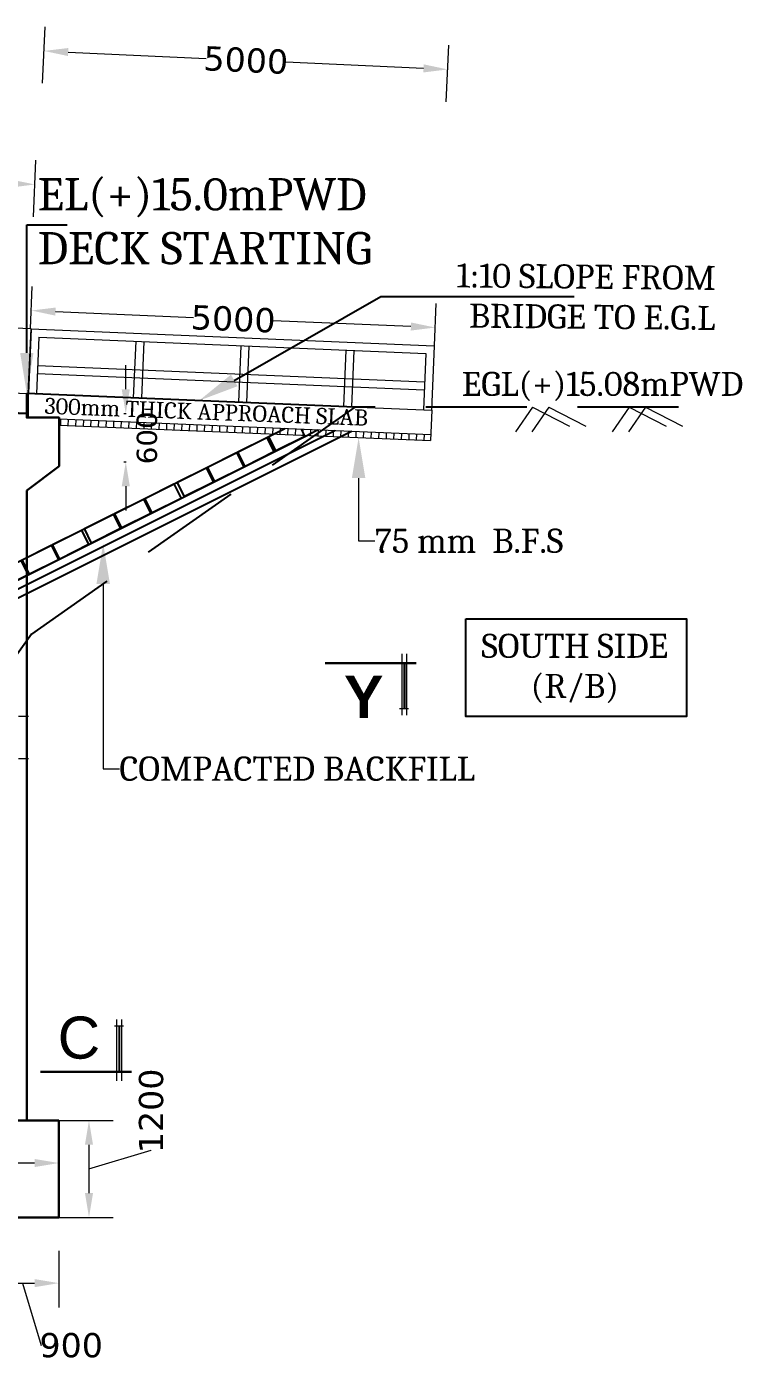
# Model space of a CAD drawing. Header units: millimetres. Extents: x 1475046 to 1606987, y -2702623 to -2509203.
# Drawn here: x 1543783 to 1552633, y -2526526 to -2510013 of the extents above; entities that cross this region are included whole.
import ezdxf
from ezdxf import colors
from ezdxf.entities.mleader import LeaderData, LeaderLine
from ezdxf.math import Vec2, Vec3

# ---------------------------------------------------------------- set-up
doc = ezdxf.new("R2010")
doc.units = ezdxf.units.MM
doc.header["$LTSCALE"] = 25
doc.header["$MEASUREMENT"] = 0
doc.header["$PDMODE"] = 3
for name, pattern in [('BORDER2', [0.875, 0.25, -0.125, 0.25, -0.125, 0, -0.125]), ('CENTER2', [1.125, 0.75, -0.125, 0.125, -0.125]), ('DASHED', [0.75, 0.5, -0.25]), ('DASHED2', [0.375, 0.25, -0.125])]:
    doc.linetypes.add(name, pattern=pattern)
doc.layers.get('0').update_dxf_attribs({"lineweight": 13})
doc.layers.get('Defpoints').update_dxf_attribs({"color": 230, "lineweight": 9})
for name, color, linetype, lineweight in [('COLUMN', 1, 'Continuous', 25), ('DIMEN', 8, 'Continuous', 9), ('grid', 114, 'CENTER2', 20), ('HAJ', 191, 'Continuous', 15), ('HOUSEP1', 7, 'Continuous', 15), ('line', 191, 'Continuous', 18), ('PILE', 214, 'Continuous', 30), ('RALING', 234, 'Continuous', 18), ('text', 7, 'Continuous', 18), ('Text-5', 6, 'Continuous', 9), ('WALL', 10, 'Continuous', 25)]:
    doc.layers.add(name, color=color, linetype=linetype, lineweight=lineweight)
doc.layers.add('SLOPEEARTH', color=3, linetype='Continuous')
doc.styles.get("Standard").update_dxf_attribs({"font": 'swissl.ttf'})
doc.styles.add('swis lt cn bt', font='verdana.ttf')
doc.dimstyles.new('meter', dxfattribs={"dimtxt": 150, "dimasz": 5, "dimexe": 3, "dimexo": 4, "dimgap": 1, "dimtad": 1, "dimdec": 0, "dimzin": 0, "dimdsep": 46, "dimtxsty": 'swis lt cn bt', "dimblk": 'OBLIQUE', "dimcen": 3, "dimdle": 3, "dimclrd": 8, "dimclre": 8, "dimclrt": 7, "dimadec": 0, "dimazin": 0, "dimtfac": 1, "dimtdec": 0, "dimtofl": 0, "dimtmove": 1, "dimatfit": 2, "dimldrblk": 'OBLIQUE', "dimfxl": 1, "dimtolj": 1, "dimtzin": 0, "dimlwd": 9, "dimlwe": 9, "dimarcsym": 0})
pattern_1 = [(87.600984, (2321987.43, -2411705.55), (-93.667833, 3.924234), [])]

# ---------------------------------------------------------------- blocks, each defined once
blk = doc.blocks.new('*D206')
at = {"layer": 'Defpoints', "color": 0, "ltscale": 100, "transparency": 16777216}
for p in [(1544180, -2523546), (1543859, -2524745), (1544553, -2524745)]:
    blk.add_point(p, dxfattribs=at)
at = {"layer": 'DIMEN', "color": 5, "lineweight": 9, "ltscale": 100, "transparency": 16777216}
for p, q in [((1544184, -2523546), (1544853, -2523546)), ((1544153, -2524745), (1544853, -2524745))]:
    blk.add_line(p, q, dxfattribs=at)
at = {"layer": 'DIMEN', "color": 8, "lineweight": 9, "ltscale": 100, "transparency": 16777216}
for p, q in [((1544553, -2523846), (1544553, -2524445)), ((1544553, -2524145), (1545323, -2523914)), ((1545323, -2523914), (1545323, -2523912))]:
    blk.add_line(p, q, dxfattribs=at)
at = {"layer": 'DIMEN', "color": 8, "ltscale": 100, "transparency": 16777216}
for points in [[(1544503, -2523846), (1544603, -2523846), (1544553, -2523546)], [(1544503, -2524445), (1544603, -2524445), (1544553, -2524745)]]:
    blk.add_solid(points, dxfattribs=at)
at = {"layer": 'DIMEN', "color": 7, "ltscale": 100, "transparency": 16777216, "insert": (1545323, -2523428), "char_height": 300, "attachment_point": 5, "rotation": 90, "style": 'swis lt cn bt'}
blk.add_mtext('\\A1;1200', dxfattribs=at)
blk = doc.blocks.new('_Oblique')
at = {"color": 0, "linetype": 'ByBlock', "lineweight": -2}
blk.add_line((-0.5, -0.5), (0.5, 0.5), dxfattribs=at)
blk = doc.blocks.new('*D207')
at = {"layer": 'Defpoints', "color": 0, "ltscale": 100, "transparency": 16777216}
for p in [(1540681, -2524073), (1544180, -2524073), (1544180, -2524277)]:
    blk.add_point(p, dxfattribs=at)
at = {"layer": 'DIMEN', "color": 5, "lineweight": 9, "ltscale": 100, "transparency": 16777216}
for p, q in [((1540681, -2524073), (1540681, -2523773)), ((1544180, -2524273), (1544180, -2523773))]:
    blk.add_line(p, q, dxfattribs=at)
at = {"layer": 'DIMEN', "color": 8, "lineweight": 9, "ltscale": 100, "transparency": 16777216}
for p, q in [((1540981, -2524073), (1541935, -2524073)), ((1543880, -2524073), (1542926, -2524073))]:
    blk.add_line(p, q, dxfattribs=at)
at = {"layer": 'DIMEN', "color": 8, "ltscale": 100, "transparency": 16777216}
for points in [[(1540981, -2524023), (1540981, -2524123), (1540681, -2524073)], [(1543880, -2524023), (1543880, -2524123), (1544180, -2524073)]]:
    blk.add_solid(points, dxfattribs=at)
at = {"layer": 'DIMEN', "color": 7, "ltscale": 100, "transparency": 16777216, "insert": (1542430, -2524073), "char_height": 300, "attachment_point": 5, "style": 'swis lt cn bt'}
blk.add_mtext('\\A1;3500', dxfattribs=at)
blk = doc.blocks.new('*D208')
at = {"layer": 'Defpoints', "color": 0, "ltscale": 100, "transparency": 16777216}
for p in [(1543280, -2524745), (1544180, -2524745), (1544180, -2525559)]:
    blk.add_point(p, dxfattribs=at)
at = {"layer": 'DIMEN', "color": 5, "lineweight": 9, "ltscale": 100, "transparency": 16777216}
for p, q in [((1543280, -2525159), (1543280, -2525859)), ((1544180, -2525159), (1544180, -2525859))]:
    blk.add_line(p, q, dxfattribs=at)
at = {"layer": 'DIMEN', "color": 8, "lineweight": 9, "ltscale": 100, "transparency": 16777216}
for p, q in [((1543580, -2525559), (1543880, -2525559)), ((1543730, -2525559), (1543961, -2526329)), ((1543961, -2526329), (1543963, -2526329))]:
    blk.add_line(p, q, dxfattribs=at)
at = {"layer": 'DIMEN', "color": 8, "ltscale": 100, "transparency": 16777216}
for points in [[(1543580, -2525509), (1543580, -2525609), (1543280, -2525559)], [(1543880, -2525509), (1543880, -2525609), (1544180, -2525559)]]:
    blk.add_solid(points, dxfattribs=at)
at = {"layer": 'DIMEN', "color": 7, "ltscale": 100, "transparency": 16777216, "insert": (1544333, -2526329), "char_height": 300, "attachment_point": 5, "style": 'swis lt cn bt'}
blk.add_mtext('\\A1;900', dxfattribs=at)
blk = doc.blocks.new('*D217')
at = {"layer": 'Defpoints', "color": 0, "ltscale": 100, "transparency": 16777216}
for p in [(1544403, -2514800), (1545008, -2514800), (1544413, -2515399)]:
    blk.add_point(p, dxfattribs=at)
at = {"layer": 'DIMEN', "color": 8, "lineweight": 9, "ltscale": 100, "transparency": 16777216}
for p, q in [((1545008, -2514500), (1545008, -2514200)), ((1545008, -2515699), (1545008, -2515999))]:
    blk.add_line(p, q, dxfattribs=at)
at = {"layer": 'DIMEN', "color": 5, "linetype": 'DASHED2', "lineweight": 9, "ltscale": 100, "transparency": 16777216}
for p, q in [((1544983, -2514800), (1545011, -2514800)), ((1544983, -2515399), (1545011, -2515399))]:
    blk.add_line(p, q, dxfattribs=at)
at = {"layer": 'DIMEN', "color": 8, "ltscale": 100, "transparency": 16777216}
for points in [[(1544958, -2514500), (1545058, -2514500), (1545008, -2514800)], [(1544958, -2515699), (1545058, -2515699), (1545008, -2515399)]]:
    blk.add_solid(points, dxfattribs=at)
at = {"layer": 'DIMEN', "color": 7, "ltscale": 100, "transparency": 16777216, "insert": (1545271, -2515100), "char_height": 250, "attachment_point": 5, "rotation": 90, "style": 'swis lt cn bt'}
blk.add_mtext('\\A1;600', dxfattribs=at)
blk = doc.blocks.new('*D218')
at = {"layer": 'Defpoints', "color": 0, "ltscale": 100, "transparency": 16777216}
for p in [(1543830, -2513751), (1548835, -2513735), (1548825, -2513961)]:
    blk.add_point(p, dxfattribs=at)
at = {"layer": 'DIMEN', "color": 5, "lineweight": 9, "ltscale": 100, "transparency": 16777216}
for p, q in [((1543830, -2513747), (1543852, -2513226)), ((1548826, -2513957), (1548848, -2513436))]:
    blk.add_line(p, q, dxfattribs=at)
at = {"layer": 'DIMEN', "color": 8, "lineweight": 9, "ltscale": 100, "transparency": 16777216}
for p, q in [((1544139, -2513538), (1545845, -2513610)), ((1548535, -2513723), (1546830, -2513651))]:
    blk.add_line(p, q, dxfattribs=at)
at = {"layer": 'DIMEN', "color": 8, "ltscale": 100, "transparency": 16777216}
for points in [[(1544142, -2513488), (1544137, -2513588), (1543840, -2513525)], [(1548537, -2513673), (1548533, -2513773), (1548835, -2513735)]]:
    blk.add_solid(points, dxfattribs=at)
at = {"layer": 'DIMEN', "color": 7, "ltscale": 100, "transparency": 16777216, "insert": (1546337, -2513630), "char_height": 300, "attachment_point": 5, "rotation": 357.5917, "style": 'swis lt cn bt'}
blk.add_mtext('\\A1;5000', dxfattribs=at)
blk = doc.blocks.new('*D223')
at = {"layer": 'Defpoints', "color": 0, "ltscale": 100, "transparency": 16777216}
for p in [(1548991, -2510542), (1543838, -2513751), (1548833, -2513981)]:
    blk.add_point(p, dxfattribs=at)
at = {"layer": 'DIMEN', "color": 5, "lineweight": 9, "ltscale": 100, "transparency": 16777216}
for p, q in [((1543977, -2510712), (1544010, -2510013)), ((1548972, -2510942), (1549004, -2510243))]:
    blk.add_line(p, q, dxfattribs=at)
at = {"layer": 'DIMEN', "color": 8, "lineweight": 9, "ltscale": 100, "transparency": 16777216}
for p, q in [((1544295, -2510327), (1546001, -2510405)), ((1548691, -2510529), (1546986, -2510450))]:
    blk.add_line(p, q, dxfattribs=at)
at = {"layer": 'DIMEN', "color": 8, "ltscale": 100, "transparency": 16777216}
for points in [[(1544298, -2510277), (1544293, -2510376), (1543996, -2510313)], [(1548693, -2510479), (1548689, -2510579), (1548991, -2510542)]]:
    blk.add_solid(points, dxfattribs=at)
at = {"layer": 'DIMEN', "color": 7, "ltscale": 100, "transparency": 16777216, "insert": (1546493, -2510428), "char_height": 300, "attachment_point": 5, "rotation": 357.3668, "style": 'swis lt cn bt'}
blk.add_mtext('\\A1;5000', dxfattribs=at)
blk = doc.blocks.new('*D225')
at = {"layer": 'Defpoints', "color": 0, "ltscale": 100, "transparency": 16777216}
for p in [(1543883, -2511965), (1518332, -2513550), (1543782, -2514550)]:
    blk.add_point(p, dxfattribs=at)
at = {"layer": 'DIMEN', "color": 5, "lineweight": 9, "ltscale": 100, "transparency": 16777216}
for p, q in [((1518417, -2511366), (1518445, -2510666)), ((1543868, -2512365), (1543895, -2511666))]:
    blk.add_line(p, q, dxfattribs=at)
at = {"layer": 'DIMEN', "color": 8, "lineweight": 9, "ltscale": 100, "transparency": 16777216}
for p, q in [((1518733, -2510978), (1530532, -2511441)), ((1543584, -2511954), (1531785, -2511490))]:
    blk.add_line(p, q, dxfattribs=at)
at = {"layer": 'DIMEN', "color": 8, "ltscale": 100, "transparency": 16777216}
for points in [[(1518735, -2510928), (1518731, -2511028), (1518433, -2510966)], [(1543586, -2511904), (1543582, -2512004), (1543883, -2511965)]]:
    blk.add_solid(points, dxfattribs=at)
at = {"layer": 'DIMEN', "color": 7, "ltscale": 100, "transparency": 16777216, "insert": (1531158, -2511466), "char_height": 300, "attachment_point": 5, "rotation": 357.751, "style": 'swis lt cn bt'}
blk.add_mtext('\\A1;25470', dxfattribs=at)

msp = doc.modelspace()

# ---------------------------------------------------------------- hatches: boundary and pattern name
at = {"layer": 'line'}
h = msp.add_hatch(dxfattribs=at)
h.set_pattern_fill('ANSI31', color=256, scale=750, angle=42.60098, style=0)
h.set_pattern_definition(pattern_1)
h.paths.add_polyline_path([(1548781.7, -2515059.6), (1544170.8, -2514866.3), (1544167.6, -2514941.3), (1548778.6, -2515134.5)])
h = msp.add_hatch(dxfattribs=at)
h.set_pattern_fill('ANSI31', color=256, scale=750, angle=42.60098, style=0)
h.set_pattern_definition(pattern_1)
h.paths.add_polyline_path([(1548781.7, -2515059.6), (1544170.8, -2514866.3), (1544167.6, -2514941.3), (1548778.6, -2515134.5)])

# ---------------------------------------------------------------- linework, layer by layer
at = {"ltscale": 100}
for p, q in [((1518343.1, -2513549.8), (1543783.9, -2514549.8)), ((1544180.1, -2523545.5), (1544180.1, -2524744.8))]:
    msp.add_line(p, q, dxfattribs=at)
at = {"layer": 'COLUMN', "lineweight": 30, "ltscale": 100}
for p, q in [((1543783.9, -2514799.7), (1543783.9, -2514549.8)), ((1543480.3, -2514788.1), (1543783.9, -2514799.7)), ((1543783.9, -2514849.8), (1543783.9, -2514799.7)), ((1543783.9, -2514849.8), (1543783.9, -2514799.7)), ((1543783.7, -2515749.8), (1544183.7, -2515449.8)), ((1543783.7, -2515749.8), (1544183.7, -2515449.8)), ((1543783.9, -2523549.8), (1543783.9, -2515749.7)), ((1544180.1, -2523545.5), (1537178.1, -2523544.1)), ((1544180.1, -2523545.5), (1544180.1, -2524744.8)), ((1544179.9, -2524745.5), (1537177.9, -2524744.1))]:
    msp.add_line(p, q, dxfattribs=at)
for points in [[(1543783.7, -2514812.6), (1543783.7, -2514849.8), (1544183.7, -2514849.8), (1544183.7, -2515149.8)], [(1543783.7, -2514812.6), (1543783.7, -2514849.8), (1544183.7, -2514849.8), (1544183.7, -2515149.8)], [(1544183.7, -2515149.8), (1544183.7, -2515449.8)], [(1544183.7, -2515149.8), (1544183.7, -2515449.8)]]:
    msp.add_lwpolyline(points, dxfattribs=at)
at = {"layer": 'grid', "linetype": 'ByBlock', "lineweight": 0, "ltscale": 100}
for p, q in [((1547887.9, -2516375.9), (1548087.9, -2516375.9)), ((1547887.9, -2516375.9), (1548087.9, -2516375.9)), ((1544729, -2519196.4), (1544929, -2519196.4)), ((1544729, -2519196.4), (1544929, -2519196.4))]:
    msp.add_line(p, q, dxfattribs=at)
for points in [[(1547887.9, -2515597.2), (1547887.9, -2516375.9)], [(1547887.9, -2515597.2), (1547887.9, -2516375.9)], [(1544729, -2516908.3), (1544729, -2519196.4)], [(1544729, -2516908.3), (1544729, -2519196.4)]]:
    msp.add_lwpolyline(points, dxfattribs=at)
at = {"layer": 'grid', "linetype": 'ByBlock', "lineweight": -2, "ltscale": 100}
msp.add_solid([(1547804.6, -2515597.2), (1547887.9, -2515097.2), (1547971.2, -2515597.2)], dxfattribs=at)
msp.add_solid([(1547804.6, -2515597.2), (1547887.9, -2515097.2), (1547971.2, -2515597.2)], dxfattribs=at)
at = {"layer": 'grid', "linetype": 'ByBlock', "lineweight": 0, "ltscale": 100}
msp.add_solid([(1544645.6, -2516908.3), (1544729, -2516408.3), (1544812.3, -2516908.3)], dxfattribs=at)
at = {"layer": 'HOUSEP1', "ltscale": 100}
for p, q in [((1550039.8, -2514719.8), (1549828.6, -2515026.8)), ((1550241.4, -2514719.8), (1550030.2, -2515026.8)), ((1550039.8, -2514719.8), (1550495.7, -2514954.9)), ((1550241.4, -2514719.8), (1550697.3, -2514954.9)), ((1551234.8, -2514719.8), (1551023.7, -2515026.8)), ((1551436.4, -2514719.8), (1551225.2, -2515026.8)), ((1551234.8, -2514719.8), (1551690.8, -2514954.9)), ((1551436.4, -2514719.8), (1551892.3, -2514954.9)), ((1548422.1, -2517774.3), (1548422.1, -2518531.4)), ((1548447.4, -2517886.8), (1548447.4, -2518452)), ((1548458.2, -2517886.8), (1548458.2, -2518452)), ((1548481.6, -2517774.3), (1548481.6, -2518531.4)), ((1548504, -2518452), (1548392.5, -2518452)), ((1544981.4, -2522377.8), (1544869.9, -2522377.8)), ((1544899.5, -2523055.4), (1544899.5, -2522298.4)), ((1544924.8, -2522943), (1544924.8, -2522377.8)), ((1544935.6, -2522943), (1544935.6, -2522377.8)), ((1544959.1, -2523055.4), (1544959.1, -2522298.4))]:
    msp.add_line(p, q, dxfattribs=at)
at = {"layer": 'HOUSEP1', "lineweight": 30, "ltscale": 100}
for p, q in [((1548600.1, -2517886.8), (1547474.3, -2517886.8)), ((1545077.6, -2522943), (1543951.7, -2522943))]:
    msp.add_line(p, q, dxfattribs=at)
at = {"layer": 'HOUSEP1', "linetype": 'BORDER2', "ltscale": 20}
for p, q in [((1543806.2, -2518549.8), (1542906.2, -2518549.8)), ((1543806.2, -2519070.6), (1542906.2, -2519070.6))]:
    msp.add_line(p, q, dxfattribs=at)
at = {"layer": 'line'}
for p, q in [((1543798.7, -2514550.5), (1548794.3, -2514759.8)), ((1548794.3, -2514759.8), (1548778.6, -2515134.5)), ((1548794.3, -2514759.8), (1548778.6, -2515134.5)), ((1544183.7, -2514866.9), (1548781.7, -2515059.6)), ((1544183.7, -2514866.9), (1548781.7, -2515059.6)), ((1544183.7, -2514941.9), (1548778.6, -2515134.5)), ((1544183.7, -2514941.9), (1548778.6, -2515134.5))]:
    msp.add_line(p, q, dxfattribs=at)
at = {"layer": 'PILE', "color": 0, "lineweight": -2}
msp.add_lwpolyline([(1543798.7, -2514549.8), (1543798.7, -2514849.8)], dxfattribs=at)
at = {"layer": 'RALING', "ltscale": 100}
for p, q in [((1543837.6, -2513751.3), (1518374.5, -2512750.2)), ((1543832.3, -2513750.7), (1543798.6, -2514550)), ((1543837.6, -2513751.3), (1543806.2, -2514550.7)), ((1543832.3, -2513750.7), (1548823.5, -2513960.5)), ((1543932, -2513854.9), (1543902.6, -2514554.2)), ((1543932, -2513854.9), (1548719.4, -2514056.2)), ((1545130.9, -2513905.3), (1545101.5, -2514604.7)), ((1545230.8, -2513909.5), (1545201.4, -2514608.9)), ((1546429.8, -2513959.9), (1546400.4, -2514659.3)), ((1546529.7, -2513964.1), (1546500.3, -2514663.5)), ((1548823.5, -2513959.8), (1548789.9, -2514759.6)), ((1547728.6, -2514014.5), (1547699.2, -2514713.9)), ((1547828.5, -2514018.7), (1547799.1, -2514718.1)), ((1548719.4, -2514056.1), (1548689.9, -2514755.4)), ((1543917.3, -2514204.6), (1548704.6, -2514405.9)), ((1543913.1, -2514304.4), (1548700.4, -2514505.7))]:
    msp.add_line(p, q, dxfattribs=at)
at = {"layer": 'SLOPEEARTH', "linetype": 'DASHED', "lineweight": -2, "ltscale": 100}
msp.add_lwpolyline([(1551843.1, -2514719.8), (1547843.1, -2514719.8), (1543843.1, -2517529.8), (1541843.1, -2520319.8), (1539843.1, -2520349.8), (1537843.1, -2522199.8), (1530843.1, -2522539.8), (1529843.1, -2522689.8), (1526843.1, -2523089.8), (1522843.1, -2523239.8), (1520843.1, -2523289.8), (1517843.1, -2523069.8), (1515843.1, -2522689.8), (1509843.1, -2522269.8), (1504843.1, -2520869.8), (1495843.1, -2519769.8), (1489843.1, -2516769.8), (1488843.1, -2515839.8), (1481843.1, -2515959.8)], dxfattribs=at)
at = {"layer": 'WALL', "color": 6, "lineweight": 25}
for p, q in [((1547843.1, -2514719.8), (1543783.9, -2514549.8)), ((1538932.5, -2519228.7), (1547223.4, -2515083.3)), ((1538977.2, -2519318.2), (1547594, -2515009.8)), ((1539021.9, -2519407.6), (1547800.3, -2515018.4)), ((1547223.4, -2515083.3), (1547380.3, -2515000.8))]:
    msp.add_line(p, q, dxfattribs=at)
for points in [[(1490018.4, -2515137.5), (1497843.1, -2519049.8), (1500843.1, -2519049.8), (1510843.1, -2524049.8), (1525843.1, -2524049.8), (1535843.1, -2519049.8), (1538843.1, -2519049.8), (1546975, -2514983.9)], [(1547178, -2514992.4), (1547223.4, -2515083.3), (1546865.7, -2515262.1), (1546776.2, -2515083.3), (1546975, -2514983.9)]]:
    msp.add_lwpolyline(points, dxfattribs=at)
for points in [[(1546840.8, -2515274.6), (1546483.1, -2515453.4), (1546393.6, -2515274.6), (1546751.4, -2515095.7)], [(1546466.5, -2515461.7), (1546108.7, -2515640.6), (1546019.3, -2515461.7), (1546377.1, -2515282.8)], [(1546092.2, -2515648.9), (1545734.4, -2515827.8), (1545645, -2515648.9), (1546002.7, -2515470)], [(1545691.5, -2515849.2), (1545333.8, -2516028.1), (1545244.3, -2515849.2), (1545602.1, -2515670.3)], [(1545317.2, -2516036.4), (1544959.4, -2516215.2), (1544870, -2516036.4), (1545227.8, -2515857.5)], [(1544942.9, -2516223.5), (1544585.1, -2516402.4), (1544495.7, -2516223.5), (1544853.5, -2516044.6)], [(1544549.1, -2516420.4), (1544191.3, -2516599.3), (1544101.9, -2516420.4), (1544459.7, -2516241.5)], [(1544174.8, -2516607.6), (1543817, -2516786.5), (1543727.6, -2516607.6), (1544085.3, -2516428.7)], [(1543800.4, -2516794.7), (1543442.7, -2516973.6), (1543353.2, -2516794.7), (1543711, -2516615.9)], [(1549212.3, -2517339.8), (1551944.2, -2517339.8), (1551944.2, -2518546.9), (1549212.3, -2518546.9)]]:
    msp.add_lwpolyline(points, close=True, dxfattribs=at)

# ---------------------------------------------------------------- texts
at = {"layer": 'DIMEN', "ltscale": 100, "insert": (1543919.7, -2512957.7), "char_height": 400, "width": 4532.209, "attachment_point": 7}
msp.add_mtext('\\pxt0.11905;{\\fCambria|b0|i0|c0|p18;EL(+)15.0mPWD DECK STARTING}', dxfattribs=at)
at = {"layer": 'HAJ', "ltscale": 15, "attachment_point": 9}
for s, insert, char_height, width, rotation in [('\\pxt0.16001;{\\fCambria|b0|i0|c0|p18;1:10 SLOPE FROM BRIDGE TO E.G.L }', (1552298.8, -2513769.4), 297.6, 3558.463, 359.43385), ('\\pxt0.16001;{\\fCambria|b0|i0|c0|p18;300mm THICK APPROACH SLAB}', (1547999, -2514953.6), 200, 12349.105, 357.86038)]:
    msp.add_mtext(s, dxfattribs=dict(at, insert=insert, char_height=char_height, width=width, rotation=rotation))
at = {"layer": 'HAJ', "ltscale": 15, "char_height": 297.6, "attachment_point": 7}
for s, insert, width in [('\\pxt0.16001;{\\fCambria|b0|i0|c0|p18;EGL(+)15.08mPWD}', (1549163.4, -2514646.1), 12349.105), ('\\pxqc,t0.16001;{\\fCambria|b0|i0|c0|p18;SOUTH SIDE\\P(R/B)}', (1549351.6, -2518383.2), 2419.645)]:
    msp.add_mtext(s, dxfattribs=dict(at, insert=insert, width=width))
at = {"layer": 'text', "char_height": 300, "attachment_point": 1}
for s, insert in [('{\\fCambria|b0|i0|c0|p18;75 mm  B.F.S}', (1548088, -2516223.4)), ('{\\fCambria|b0|i0|c0|p18;75 mm  B.F.S}', (1548088, -2516223.4)), ('{\\fCambria|b0|i0|c0|p18;COMPACTED BACKFILL}', (1544929.1, -2519043.8))]:
    msp.add_mtext(s, dxfattribs=dict(at, insert=insert))
at = {"layer": 'Text-5', "char_height": 520.8, "width": 20691.106, "attachment_point": 5}
for s, insert in [('\\pi-4200,l4200;{\\fSwis721 Lt BT|b1|i0|c0|p34;Y}', (1547951.2, -2518305)), ('\\pxi-8.06452,l8.06452;C', (1544428.7, -2522524.8))]:
    msp.add_mtext(s, dxfattribs=dict(at, insert=insert))

# ---------------------------------------------------------------- dimensions: what is measured, and where the dimension line sits
at = {"layer": 'DIMEN', "ltscale": 100}
for p1, p2, distance, picture, middle in [((1543837.6, -2513751.3), (1548832.6, -2513981.1), 3442.2, '*D223', (1546493.2, -2510427.6)), ((1518331.6, -2513550.3), (1543781.9, -2514549.8), 2586.3, '*D225', (1531158.2, -2511465.7)), ((1543830.3, -2513750.6), (1548825.5, -2513960.7), 225.5, '*D218', (1546337.3, -2513630.3))]:
    dim = msp.add_aligned_dim(p1=p1, p2=p2, distance=distance, dimstyle='meter', override={"dimtxt": 300, "dimasz": 300, "dimexe": 300, "dimtad": 0, "dimpost": '', "dimsah": 1, "dimdle": 20, "dimclre": 5, "dimfxl": 400, "dimfxlon": 1}, dxfattribs=at)
    dim.commit()
    dim.dimension.update_dxf_attribs({"geometry": picture, "text_midpoint": middle})
dim = msp.add_linear_dim(base=(1545007.7, -2514799.8), p1=(1544413.2, -2515399.4), p2=(1544402.7, -2514799.8), angle=90, dimstyle='meter', override={"dimtxt": 250, "dimasz": 300, "dimtad": 0, "dimpost": '', "dimsah": 1, "dimclre": 5, "dimfxl": 25, "dimfxlon": 1}, dxfattribs=at)
dim.commit()
dim.dimension.update_dxf_attribs({"geometry": '*D217', "text_midpoint": (1545271.2, -2515099.8), "dimtype": 160})
for base, p1, p2, angle, picture, middle in [((1544553, -2524745.5), (1544180.1, -2523545.5), (1543859.4, -2524745.5), 90, '*D206', (1545323.2, -2523911.4)), ((1544180.1169, -2524073.1907), (1540680.5997, -2524073.1907), (1544180.1169, -2524277.4345), 180, '*D207', (1542430.3583, -2524073.1907)), ((1544180.1, -2525559.4), (1543280.1, -2524744.8), (1544180.1, -2524744.8), 180, '*D208', (1543964.1, -2526329.4))]:
    dim = msp.add_linear_dim(base=base, p1=p1, p2=p2, angle=angle, dimstyle='meter', override={"dimtxt": 300, "dimasz": 300, "dimexe": 300, "dimtad": 0, "dimpost": '', "dimsah": 1, "dimdle": 20, "dimclre": 5, "dimfxl": 400, "dimfxlon": 1}, dxfattribs=at)
    dim.commit()
    dim.dimension.update_dxf_attribs({"geometry": picture, "text_midpoint": middle})

# ---------------------------------------------------------------- leaders
at = {"layer": 'grid', "linetype": 'ByBlock', "lineweight": 0, "ltscale": 100}
ml = msp.add_multileader_mtext('Standard', dxfattribs=at)
ml.set_content('', color=256)
ml.set_leader_properties()
ml.build(insert=Vec2(0, 0))
ml.multileader.update_dxf_attribs({"text_right_attachment_type": 6, "dogleg_length": 500, "arrow_head_size": 500})
ctx = ml.context
ctx.base_point, ctx.char_height, ctx.arrow_head_size, ctx.landing_gap_size, ctx.plane_origin = Vec3(1544283.9, -2512464.9), 0.18, 500, 0.09, Vec3(1543783.9, -2514549.8)
ctx.right_attachment = 6
notes = []
notes.append((ctx, [(0, (1, 1, 0), (1543783.9, -2512464.9), (1, 0), 500, [(0, [(1543783.9, -2514549.8)], 0, [])])]))
ctx.mtext.insert, ctx.mtext.flow_direction = Vec3(1544284, -2512464.8), 5
ml = msp.add_multileader_mtext('Standard', dxfattribs=at)
ml.set_content('', color=256)
ml.set_leader_properties()
ml.build(insert=Vec2(0, 0))
ml.multileader.update_dxf_attribs({"text_right_attachment_type": 6, "dogleg_length": 500, "arrow_head_size": 500})
ctx = ml.context
ctx.base_point, ctx.char_height, ctx.arrow_head_size, ctx.landing_gap_size, ctx.plane_origin = Vec3(1550552.5, -2513350.3), 0.18, 500, 0.09, Vec3(1546184, -2515711.1)
ctx.right_attachment, ctx.text_align_type = 6, 2
notes.append((ctx, [(0, (1, 1, 0), (1548161, -2513350.3), (1, 0), 2391.5, [(0, [(1545916.1, -2514639.1)], 0, [])])]))
ctx.mtext.insert, ctx.mtext.alignment, ctx.mtext.flow_direction = Vec3(1550552.5, -2513350.3), 3, 5
for ctx, leaders in notes:
    for number, flags, end, landing, length, lines in leaders:
        leader = LeaderData()
        leader.index, (leader.has_last_leader_line, leader.has_dogleg_vector, leader.attachment_direction) = number, flags
        leader.last_leader_point, leader.dogleg_vector, leader.dogleg_length = Vec3(end), Vec3(landing), length
        for number, points, colour, breaks in lines:
            line = LeaderLine()
            line.index, line.vertices, line.color, line.breaks = number, Vec3.list(points), colors.encode_raw_color(colour), breaks
            leader.lines.append(line)
        ctx.leaders.append(leader)

doc.saveas('drawing.dxf')
